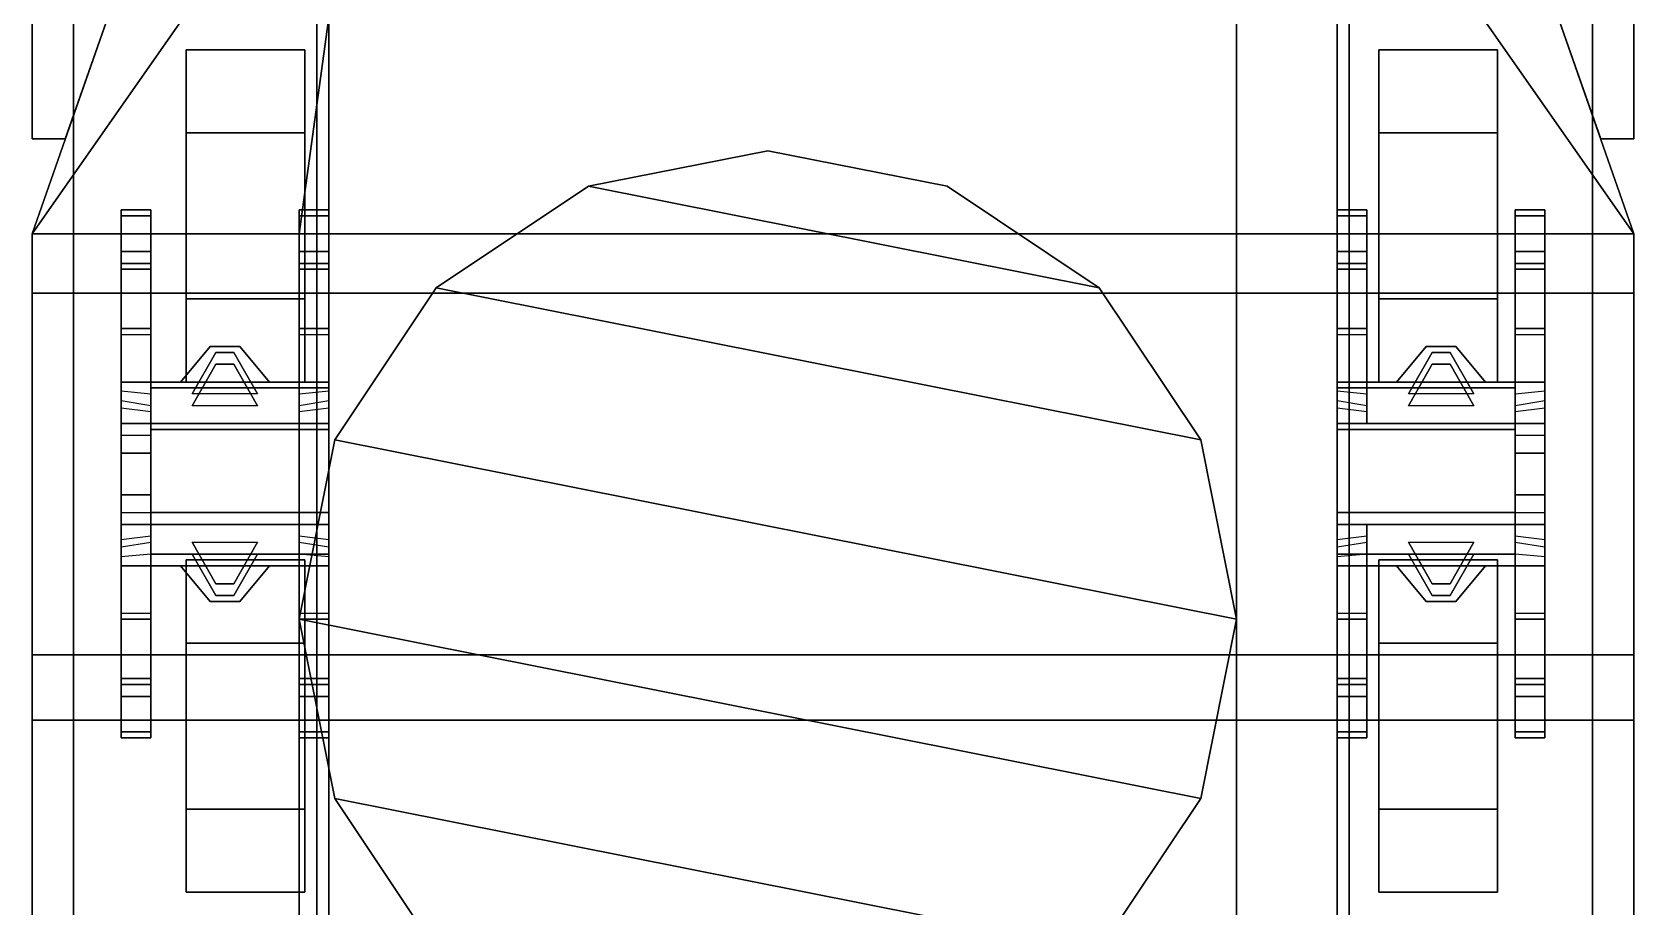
# Model space of a CAD drawing. Header units: millimetres. Extents: x -1.35 to 5, y -3.04 to 2.79.
# Drawn here: x -1.35 to 1.35, y -0.735 to 0.74 of the extents above; entities that cross this region are included whole.
import ezdxf

# ---------------------------------------------------------------- set-up
doc = ezdxf.new("R2010")
doc.units = ezdxf.units.MM
for name, color, linetype in [('mudguards', 6, 'Continuous'), ('suspension', 5, 'Continuous'), ('tracks', 3, 'Continuous'), ('wheels', 2, 'Continuous')]:
    doc.layers.add(name, color=color, linetype=linetype)

msp = doc.modelspace()

# ---------------------------------------------------------------- linework, layer by layer
for points in [[(-0.85, 2.06, 0.48), (-0.85, -2.3, 0.48), (-0.85, -2.75, 0.59), (-0.85, 2.38, 0.59)], [(-0.85, 2.38, 0.59), (-0.85, -2.75, 0.59), (-0.85, -2.75, 1.04), (-0.85, 2.38, 1.04)], [(-0.85, 2.38, 1.04), (-0.85, -2.75, 1.04), (-0.85, -2.75, 1.18), (-0.85, 2.17, 1.18)], [(0.85, -2.75, 0.59), (0.85, -2.3, 0.48), (0.85, 2.06, 0.48), (0.85, 2.38, 0.59)], [(0.85, -2.75, 1.04), (0.85, -2.75, 0.59), (0.85, 2.38, 0.59), (0.85, 2.38, 1.04)], [(0.85, -2.75, 1.18), (0.85, -2.75, 1.04), (0.85, 2.38, 1.04), (0.85, 2.17, 1.18)], [(0.85, 2.06, 0.48), (0.85, -2.3, 0.48), (-0.85, -2.3, 0.48), (-0.85, 2.06, 0.48)], [(-1.07, 1.2, 1.18), (-1.35, 0.4, 1.18), (-1.35, 0.4, 1.74), (-0.79, 1.2, 1.74)], [(1.07, 1.2, 1.18), (1.35, 0.4, 1.18), (-1.35, 0.4, 1.18), (-1.07, 1.2, 1.18)], [(-0.79, 1.2, 1.74), (-1.35, 0.4, 1.74), (-0.9, 0.4, 1.84), (-0.79, 1.2, 1.84)], [(-0.79, 1.2, 1.84), (-0.9, 0.4, 1.84), (0.68, 0.4, 1.84), (0.68, 1.2, 1.84)], [(0.68, 0.4, 1.84), (1.35, 0.4, 1.74), (0.79, 1.2, 1.74), (0.68, 1.2, 1.84)], [(1.35, 0.4, 1.74), (1.35, 0.4, 1.18), (1.07, 1.2, 1.18), (0.79, 1.2, 1.74)], [(-0.11, 0.54, 1.84), (-0.4123, 0.4799, 1.84), (-0.4123, 0.4799, 1.87), (-0.11, 0.54, 1.87)], [(-0.4123, 0.4799, 1.87), (0.4486, 0.3086, 1.87), (0.1923, 0.4799, 1.87), (-0.11, 0.54, 1.87)], [(0.1923, 0.4799, 1.84), (-0.11, 0.54, 1.84), (-0.11, 0.54, 1.87), (0.1923, 0.4799, 1.87)], [(-0.4123, 0.4799, 1.84), (-0.6686, 0.3086, 1.84), (-0.6686, 0.3086, 1.87), (-0.4123, 0.4799, 1.87)], [(-0.6686, 0.3086, 1.87), (0.6199, 0.0523, 1.87), (0.4486, 0.3086, 1.87), (-0.4123, 0.4799, 1.87)], [(0.4486, 0.3086, 1.84), (0.1923, 0.4799, 1.84), (0.1923, 0.4799, 1.87), (0.4486, 0.3086, 1.87)], [(-1.35, 0.4, 1.18), (-1.35, -1.17, 1.18), (-1.35, -1.17, 1.74), (-1.35, 0.4, 1.74)], [(1.35, 0.4, 1.18), (1.35, 0.3, 1.1), (-1.35, 0.3, 1.1), (-1.35, 0.4, 1.18)], [(-1.35, 0.3, 1.1), (-1.35, -0.31, 1.1), (-1.35, -0.42, 1.18), (-1.35, 0.4, 1.18)], [(-1.35, 0.4, 1.18), (-1.35, -0.42, 1.18), (1.35, -0.42, 1.18), (1.35, 0.4, 1.18)], [(-1.35, 0.4, 1.74), (-1.35, -1.17, 1.74), (-0.9, -1.17, 1.84), (-0.9, 0.4, 1.84)], [(-0.9, 0.4, 1.84), (-0.9, -1.17, 1.84), (0.68, -1.17, 1.84), (0.68, 0.4, 1.84)], [(0.68, -1.17, 1.84), (1.35, -1.17, 1.74), (1.35, 0.4, 1.74), (0.68, 0.4, 1.84)], [(1.35, -1.17, 1.74), (1.35, -1.17, 1.18), (1.35, 0.4, 1.18), (1.35, 0.4, 1.74)], [(1.35, -0.42, 1.18), (1.35, -0.31, 1.1), (1.35, 0.3, 1.1), (1.35, 0.4, 1.18)], [(1.35, 0.3, 1.1), (1.35, -0.31, 1.1), (-1.35, -0.31, 1.1), (-1.35, 0.3, 1.1)], [(-0.6686, 0.3086, 1.84), (-0.8399, 0.0523, 1.84), (-0.8399, 0.0523, 1.87), (-0.6686, 0.3086, 1.87)], [(-0.8399, 0.0523, 1.87), (0.68, -0.25, 1.87), (0.6199, 0.0523, 1.87), (-0.6686, 0.3086, 1.87)], [(0.6199, 0.0523, 1.84), (0.4486, 0.3086, 1.84), (0.4486, 0.3086, 1.87), (0.6199, 0.0523, 1.87)], [(-0.8399, 0.0523, 1.84), (-0.9, -0.25, 1.84), (-0.9, -0.25, 1.87), (-0.8399, 0.0523, 1.87)], [(-0.9, -0.25, 1.87), (0.6199, -0.5523, 1.87), (0.68, -0.25, 1.87), (-0.8399, 0.0523, 1.87)], [(0.68, -0.25, 1.84), (0.6199, 0.0523, 1.84), (0.6199, 0.0523, 1.87), (0.68, -0.25, 1.87)], [(-0.9, -0.25, 1.84), (-0.8399, -0.5523, 1.84), (-0.8399, -0.5523, 1.87), (-0.9, -0.25, 1.87)], [(-0.8399, -0.5523, 1.87), (0.4486, -0.8086, 1.87), (0.6199, -0.5523, 1.87), (-0.9, -0.25, 1.87)], [(0.6199, -0.5523, 1.84), (0.68, -0.25, 1.84), (0.68, -0.25, 1.87), (0.6199, -0.5523, 1.87)], [(-1.35, -0.42, 1.18), (-1.35, -0.31, 1.1), (1.35, -0.31, 1.1), (1.35, -0.42, 1.18)], [(-0.8399, -0.5523, 1.84), (-0.6686, -0.8086, 1.84), (-0.6686, -0.8086, 1.87), (-0.8399, -0.5523, 1.87)], [(-0.6686, -0.8086, 1.87), (0.1923, -0.9799, 1.87), (0.4486, -0.8086, 1.87), (-0.8399, -0.5523, 1.87)], [(0.4486, -0.8086, 1.84), (0.6199, -0.5523, 1.84), (0.6199, -0.5523, 1.87), (0.4486, -0.8086, 1.87)]]:
    msp.add_3dface(points)
at = {"layer": 'mudguards'}
for points in [[(-1.294, 0.56, 1.18), (-1.2065, 0.81, 1.18), (-1.35, 0.81, 1.18), (-1.35, 0.56, 1.18)], [(-1.2065, 0.81, 1.18), (-1.294, 0.56, 1.18), (-1.35, 0.56, 1.18), (-1.35, 0.81, 1.18)], [(1.294, 0.56, 1.18), (1.2065, 0.81, 1.18), (1.35, 0.81, 1.18), (1.35, 0.56, 1.18)], [(1.2065, 0.81, 1.18), (1.294, 0.56, 1.18), (1.35, 0.56, 1.18), (1.35, 0.81, 1.18)]]:
    msp.add_3dface(points, dxfattribs=at)
at = {"layer": 'suspension'}
for points in [[(-1.15, 0.44, 0.39), (-1.15, 0.43, 0.28), (-1.2, 0.43, 0.28), (-1.2, 0.44, 0.39)], [(-1.2, 0.43, 0.28), (-1.2, 0.08, 0.37), (-1.2, 0.1062, 0.4784), (-1.2, 0.44, 0.39)], [(-1.2, 0.44, 0.39), (-1.2, 0.1062, 0.4784), (-1.15, 0.1, 0.48), (-1.15, 0.44, 0.39)], [(-1.15, 0.1, 0.48), (-1.15, 0.08, 0.37), (-1.15, 0.43, 0.28), (-1.15, 0.44, 0.39)], [(-0.9, 0.43, 0.28), (-0.9, 0.08, 0.37), (-0.9, 0.1, 0.48), (-0.9, 0.44, 0.39)], [(-0.85, 0.44, 0.39), (-0.85, 0.43, 0.28), (-0.9, 0.43, 0.28), (-0.9, 0.44, 0.39)], [(-0.9, 0.44, 0.39), (-0.9, 0.1, 0.48), (-0.85, 0.1062, 0.4784), (-0.85, 0.44, 0.39)], [(-0.85, 0.1062, 0.4784), (-0.85, 0.08, 0.37), (-0.85, 0.43, 0.28), (-0.85, 0.44, 0.39)], [(0.85, 0.43, 0.28), (0.85, 0.08, 0.37), (0.85, 0.1062, 0.4784), (0.85, 0.44, 0.39)], [(0.9, 0.44, 0.39), (0.9, 0.43, 0.28), (0.85, 0.43, 0.28), (0.85, 0.44, 0.39)], [(0.85, 0.44, 0.39), (0.85, 0.1062, 0.4784), (0.9, 0.1, 0.48), (0.9, 0.44, 0.39)], [(0.9, 0.1, 0.48), (0.9, 0.08, 0.37), (0.9, 0.43, 0.28), (0.9, 0.44, 0.39)], [(1.2, 0.44, 0.39), (1.2, 0.43, 0.28), (1.15, 0.43, 0.28), (1.15, 0.44, 0.39)], [(1.15, 0.43, 0.28), (1.15, 0.08, 0.37), (1.15, 0.1, 0.48), (1.15, 0.44, 0.39)], [(1.15, 0.44, 0.39), (1.15, 0.1, 0.48), (1.2, 0.1062, 0.4784), (1.2, 0.44, 0.39)], [(1.2, 0.1062, 0.4784), (1.2, 0.08, 0.37), (1.2, 0.43, 0.28), (1.2, 0.44, 0.39)], [(-1.15, 0.43, 0.28), (-1.15, 0.08, 0.37), (-1.2, 0.08, 0.37), (-1.2, 0.43, 0.28)], [(-0.85, 0.43, 0.28), (-0.85, 0.08, 0.37), (-0.9, 0.08, 0.37), (-0.9, 0.43, 0.28)], [(0.9, 0.43, 0.28), (0.9, 0.08, 0.37), (0.85, 0.08, 0.37), (0.85, 0.43, 0.28)], [(1.2, 0.43, 0.28), (1.2, 0.08, 0.37), (1.15, 0.08, 0.37), (1.15, 0.43, 0.28)], [(-1.2, 0.37, 0.46), (-1.2, 0.24, 0.5), (-1.15, 0.24, 0.5), (-1.15, 0.37, 0.46)], [(-1.2, 0.37, 0.4), (-1.2, 0.23, 0.44), (-1.2, 0.24, 0.5), (-1.2, 0.37, 0.46)], [(-1.15, 0.37, 0.46), (-1.15, 0.37, 0.4), (-1.2, 0.37, 0.4), (-1.2, 0.37, 0.46)], [(-1.15, 0.24, 0.5), (-1.15, 0.23, 0.44), (-1.15, 0.37, 0.4), (-1.15, 0.37, 0.46)], [(-0.85, 0.37, 0.46), (-0.85, 0.37, 0.4), (-0.9, 0.37, 0.4), (-0.9, 0.37, 0.46)], [(-0.9, 0.37, 0.4), (-0.9, 0.23, 0.44), (-0.9, 0.24, 0.5), (-0.9, 0.37, 0.46)], [(-0.9, 0.37, 0.46), (-0.9, 0.24, 0.5), (-0.85, 0.24, 0.5), (-0.85, 0.37, 0.46)], [(-0.85, 0.24, 0.5), (-0.85, 0.23, 0.44), (-0.85, 0.37, 0.4), (-0.85, 0.37, 0.46)], [(0.9, 0.37, 0.46), (0.9, 0.37, 0.4), (0.85, 0.37, 0.4), (0.85, 0.37, 0.46)], [(0.85, 0.37, 0.4), (0.85, 0.23, 0.44), (0.85, 0.24, 0.5), (0.85, 0.37, 0.46)], [(0.85, 0.37, 0.46), (0.85, 0.24, 0.5), (0.9, 0.24, 0.5), (0.9, 0.37, 0.46)], [(0.9, 0.24, 0.5), (0.9, 0.23, 0.44), (0.9, 0.37, 0.4), (0.9, 0.37, 0.46)], [(1.15, 0.37, 0.46), (1.15, 0.24, 0.5), (1.2, 0.24, 0.5), (1.2, 0.37, 0.46)], [(1.15, 0.37, 0.4), (1.15, 0.23, 0.44), (1.15, 0.24, 0.5), (1.15, 0.37, 0.46)], [(1.2, 0.37, 0.46), (1.2, 0.37, 0.4), (1.15, 0.37, 0.4), (1.15, 0.37, 0.46)], [(1.2, 0.24, 0.5), (1.2, 0.23, 0.44), (1.2, 0.37, 0.4), (1.2, 0.37, 0.46)], [(-1.15, 0.34, 0.5), (-1.15, 0.35, 0.46), (-1.2, 0.35, 0.46), (-1.2, 0.34, 0.5)], [(-1.15, 0.35, 0.46), (-1.15, 0.11, 0.53), (-1.2, 0.1181, 0.5277), (-1.2, 0.35, 0.46)], [(-1.2, 0.35, 0.46), (-1.2, 0.1181, 0.5277), (-1.2, 0.1349, 0.5976), (-1.2, 0.34, 0.5)], [(-1.2, 0.34, 0.5), (-1.2, 0.1349, 0.5976), (-1.15, 0.13, 0.6), (-1.15, 0.34, 0.5)], [(-1.15, 0.13, 0.6), (-1.15, 0.11, 0.53), (-1.15, 0.35, 0.46), (-1.15, 0.34, 0.5)], [(-0.9, 0.35, 0.46), (-0.9, 0.11, 0.53), (-0.9, 0.13, 0.6), (-0.9, 0.34, 0.5)], [(-0.85, 0.34, 0.5), (-0.85, 0.35, 0.46), (-0.9, 0.35, 0.46), (-0.9, 0.34, 0.5)], [(-0.85, 0.35, 0.46), (-0.85, 0.1181, 0.5277), (-0.9, 0.11, 0.53), (-0.9, 0.35, 0.46)], [(-0.9, 0.34, 0.5), (-0.9, 0.13, 0.6), (-0.85, 0.1349, 0.5976), (-0.85, 0.34, 0.5)], [(-0.85, 0.1349, 0.5976), (-0.85, 0.1181, 0.5277), (-0.85, 0.35, 0.46), (-0.85, 0.34, 0.5)], [(0.85, 0.35, 0.46), (0.85, 0.1181, 0.5277), (0.85, 0.1349, 0.5976), (0.85, 0.34, 0.5)], [(0.9, 0.35, 0.46), (0.9, 0.11, 0.53), (0.85, 0.1181, 0.5277), (0.85, 0.35, 0.46)], [(0.9, 0.34, 0.5), (0.9, 0.35, 0.46), (0.85, 0.35, 0.46), (0.85, 0.34, 0.5)], [(0.85, 0.34, 0.5), (0.85, 0.1349, 0.5976), (0.9, 0.13, 0.6), (0.9, 0.34, 0.5)], [(0.9, 0.13, 0.6), (0.9, 0.11, 0.53), (0.9, 0.35, 0.46), (0.9, 0.34, 0.5)], [(1.2, 0.35, 0.46), (1.2, 0.1181, 0.5277), (1.15, 0.11, 0.53), (1.15, 0.35, 0.46)], [(1.2, 0.34, 0.5), (1.2, 0.35, 0.46), (1.15, 0.35, 0.46), (1.15, 0.34, 0.5)], [(1.15, 0.35, 0.46), (1.15, 0.11, 0.53), (1.15, 0.13, 0.6), (1.15, 0.34, 0.5)], [(1.15, 0.34, 0.5), (1.15, 0.13, 0.6), (1.2, 0.1349, 0.5976), (1.2, 0.34, 0.5)], [(1.2, 0.1349, 0.5976), (1.2, 0.1181, 0.5277), (1.2, 0.35, 0.46), (1.2, 0.34, 0.5)], [(-1.2, 0.24, 0.5), (-1.2, 0.23, 0.44), (-1.15, 0.23, 0.44), (-1.15, 0.24, 0.5)], [(-0.9, 0.24, 0.5), (-0.9, 0.23, 0.44), (-0.85, 0.23, 0.44), (-0.85, 0.24, 0.5)], [(0.85, 0.24, 0.5), (0.85, 0.23, 0.44), (0.9, 0.23, 0.44), (0.9, 0.24, 0.5)], [(1.15, 0.24, 0.5), (1.15, 0.23, 0.44), (1.2, 0.23, 0.44), (1.2, 0.24, 0.5)], [(-1.05, 0.21, 0.67), (-1.1, 0.15, 0.67), (-1.1, 0.15, 0.76), (-1.05, 0.21, 0.76)], [(-1, 0.21, 0.67), (-0.95, 0.15, 0.67), (-1.1, 0.15, 0.67), (-1.05, 0.21, 0.67)], [(-1.05, 0.21, 0.76), (-1.1, 0.15, 0.76), (-0.95, 0.15, 0.76), (-1, 0.21, 0.76)], [(-1.04, 0.2, 0.61), (-1.08, 0.13, 0.61), (-1.08, 0.13, 0.67), (-1.04, 0.2, 0.67)], [(-1.01, 0.2, 0.61), (-0.97, 0.13, 0.61), (-1.08, 0.13, 0.61), (-1.04, 0.2, 0.61)], [(-1, 0.21, 0.76), (-1, 0.21, 0.67), (-1.05, 0.21, 0.67), (-1.05, 0.21, 0.76)], [(-1.01, 0.2, 0.67), (-1.01, 0.2, 0.61), (-1.04, 0.2, 0.61), (-1.04, 0.2, 0.67)], [(-0.97, 0.13, 0.67), (-0.97, 0.13, 0.61), (-1.01, 0.2, 0.61), (-1.01, 0.2, 0.67)], [(-0.95, 0.15, 0.76), (-0.95, 0.15, 0.67), (-1, 0.21, 0.67), (-1, 0.21, 0.76)], [(1, 0.21, 0.67), (0.95, 0.15, 0.67), (0.95, 0.15, 0.76), (1, 0.21, 0.76)], [(1.05, 0.21, 0.67), (1.1, 0.15, 0.67), (0.95, 0.15, 0.67), (1, 0.21, 0.67)], [(1, 0.21, 0.76), (0.95, 0.15, 0.76), (1.1, 0.15, 0.76), (1.05, 0.21, 0.76)], [(1.04, 0.2, 0.61), (1.08, 0.13, 0.61), (0.97, 0.13, 0.61), (1.01, 0.2, 0.61)], [(1.01, 0.2, 0.61), (0.97, 0.13, 0.61), (0.97, 0.13, 0.67), (1.01, 0.2, 0.67)], [(1.05, 0.21, 0.76), (1.05, 0.21, 0.67), (1, 0.21, 0.67), (1, 0.21, 0.76)], [(1.04, 0.2, 0.67), (1.04, 0.2, 0.61), (1.01, 0.2, 0.61), (1.01, 0.2, 0.67)], [(1.08, 0.13, 0.67), (1.08, 0.13, 0.61), (1.04, 0.2, 0.61), (1.04, 0.2, 0.67)], [(1.1, 0.15, 0.76), (1.1, 0.15, 0.67), (1.05, 0.21, 0.67), (1.05, 0.21, 0.76)], [(-1.04, 0.18, 0.54), (-1.08, 0.11, 0.54), (-1.08, 0.11, 0.61), (-1.04, 0.18, 0.61)], [(-1.01, 0.18, 0.54), (-0.97, 0.11, 0.54), (-1.08, 0.11, 0.54), (-1.04, 0.18, 0.54)], [(-1.01, 0.18, 0.61), (-1.01, 0.18, 0.54), (-1.04, 0.18, 0.54), (-1.04, 0.18, 0.61)], [(-0.97, 0.11, 0.61), (-0.97, 0.11, 0.54), (-1.01, 0.18, 0.54), (-1.01, 0.18, 0.61)], [(1.04, 0.18, 0.54), (1.08, 0.11, 0.54), (0.97, 0.11, 0.54), (1.01, 0.18, 0.54)], [(1.01, 0.18, 0.54), (0.97, 0.11, 0.54), (0.97, 0.11, 0.61), (1.01, 0.18, 0.61)], [(1.04, 0.18, 0.61), (1.04, 0.18, 0.54), (1.01, 0.18, 0.54), (1.01, 0.18, 0.61)], [(1.08, 0.11, 0.61), (1.08, 0.11, 0.54), (1.04, 0.18, 0.54), (1.04, 0.18, 0.61)], [(-0.85, 0.15, 0.77), (-0.85, 0.15, 0.66), (-1.2, 0.15, 0.66), (-1.2, 0.15, 0.77)], [(-1.2, 0.15, 0.66), (-1.2, -0.16, 0.66), (-1.2, -0.16, 0.77), (-1.2, 0.15, 0.77)], [(-0.85, 0.15, 0.66), (-0.85, 0.08, 0.37), (-1.2, 0.08, 0.37), (-1.2, 0.15, 0.66)], [(-1.2, 0.08, 0.37), (-1.2, -0.09, 0.37), (-1.2, -0.16, 0.66), (-1.2, 0.15, 0.66)], [(-1.2, 0.15, 0.77), (-1.2, -0.16, 0.77), (-0.85, -0.16, 0.77), (-0.85, 0.15, 0.77)], [(-0.85, -0.16, 0.77), (-0.85, -0.16, 0.66), (-0.85, 0.15, 0.66), (-0.85, 0.15, 0.77)], [(-0.85, -0.16, 0.66), (-0.85, -0.09, 0.37), (-0.85, 0.08, 0.37), (-0.85, 0.15, 0.66)], [(0.85, 0.15, 0.66), (0.85, -0.16, 0.66), (0.85, -0.16, 0.77), (0.85, 0.15, 0.77)], [(1.2, 0.15, 0.77), (1.2, 0.15, 0.66), (0.85, 0.15, 0.66), (0.85, 0.15, 0.77)], [(0.85, 0.08, 0.37), (0.85, -0.09, 0.37), (0.85, -0.16, 0.66), (0.85, 0.15, 0.66)], [(1.2, 0.15, 0.66), (1.2, 0.08, 0.37), (0.85, 0.08, 0.37), (0.85, 0.15, 0.66)], [(0.85, 0.15, 0.77), (0.85, -0.16, 0.77), (1.2, -0.16, 0.77), (1.2, 0.15, 0.77)], [(1.2, -0.16, 0.77), (1.2, -0.16, 0.66), (1.2, 0.15, 0.66), (1.2, 0.15, 0.77)], [(1.2, -0.16, 0.66), (1.2, -0.09, 0.37), (1.2, 0.08, 0.37), (1.2, 0.15, 0.66)], [(-0.85, 0.08, 0.37), (-0.85, -0.09, 0.37), (-1.2, -0.09, 0.37), (-1.2, 0.08, 0.37)], [(-1.15, 0.03, 0.93), (-1.15, 0.06, 0.77), (-1.2, 0.06, 0.77), (-1.2, 0.03, 0.93)], [(-1.2, 0.06, 0.77), (-1.2, -0.07, 0.77), (-1.2, -0.04, 0.93), (-1.2, 0.03, 0.93)], [(-1.15, -0.04, 0.93), (-1.15, -0.07, 0.77), (-1.15, 0.06, 0.77), (-1.15, 0.03, 0.93)], [(1.2, 0.08, 0.37), (1.2, -0.09, 0.37), (0.85, -0.09, 0.37), (0.85, 0.08, 0.37)], [(1.2, 0.03, 0.93), (1.2, 0.06, 0.77), (1.15, 0.06, 0.77), (1.15, 0.03, 0.93)], [(1.15, 0.06, 0.77), (1.15, -0.07, 0.77), (1.15, -0.04, 0.93), (1.15, 0.03, 0.93)], [(1.2, -0.04, 0.93), (1.2, -0.07, 0.77), (1.2, 0.06, 0.77), (1.2, 0.03, 0.93)], [(-1.2, 0.03, 0.93), (-1.2, -0.04, 0.93), (-1.15, -0.04, 0.93), (-1.15, 0.03, 0.93)], [(1.15, 0.03, 0.93), (1.15, -0.04, 0.93), (1.2, -0.04, 0.93), (1.2, 0.03, 0.93)], [(-1.2, -0.04, 0.93), (-1.2, -0.07, 0.77), (-1.15, -0.07, 0.77), (-1.15, -0.04, 0.93)], [(1.15, -0.04, 0.93), (1.15, -0.07, 0.77), (1.2, -0.07, 0.77), (1.2, -0.04, 0.93)], [(-1.2, -0.44, 0.28), (-1.2, -0.09, 0.37), (-1.15, -0.09, 0.37), (-1.15, -0.44, 0.28)], [(-1.2, -0.1162, 0.4784), (-1.2, -0.09, 0.37), (-1.2, -0.44, 0.28), (-1.2, -0.45, 0.39)], [(-1.2, -0.16, 0.66), (-1.2, -0.09, 0.37), (-0.85, -0.09, 0.37), (-0.85, -0.16, 0.66)], [(-1.15, -0.44, 0.28), (-1.15, -0.09, 0.37), (-1.15, -0.11, 0.48), (-1.15, -0.45, 0.39)], [(-0.9, -0.11, 0.48), (-0.9, -0.09, 0.37), (-0.9, -0.44, 0.28), (-0.9, -0.45, 0.39)], [(-0.9, -0.44, 0.28), (-0.9, -0.09, 0.37), (-0.85, -0.09, 0.37), (-0.85, -0.44, 0.28)], [(-0.85, -0.44, 0.28), (-0.85, -0.09, 0.37), (-0.85, -0.1162, 0.4784), (-0.85, -0.45, 0.39)], [(0.85, -0.1162, 0.4784), (0.85, -0.09, 0.37), (0.85, -0.44, 0.28), (0.85, -0.45, 0.39)], [(0.85, -0.44, 0.28), (0.85, -0.09, 0.37), (0.9, -0.09, 0.37), (0.9, -0.44, 0.28)], [(0.85, -0.16, 0.66), (0.85, -0.09, 0.37), (1.2, -0.09, 0.37), (1.2, -0.16, 0.66)], [(0.9, -0.44, 0.28), (0.9, -0.09, 0.37), (0.9, -0.11, 0.48), (0.9, -0.45, 0.39)], [(1.15, -0.44, 0.28), (1.15, -0.09, 0.37), (1.2, -0.09, 0.37), (1.2, -0.44, 0.28)], [(1.15, -0.11, 0.48), (1.15, -0.09, 0.37), (1.15, -0.44, 0.28), (1.15, -0.45, 0.39)], [(1.2, -0.44, 0.28), (1.2, -0.09, 0.37), (1.2, -0.1162, 0.4784), (1.2, -0.45, 0.39)], [(-1.15, -0.45, 0.39), (-1.15, -0.11, 0.48), (-1.2, -0.1162, 0.4784), (-1.2, -0.45, 0.39)], [(-1.2, -0.36, 0.46), (-1.2, -0.1281, 0.5277), (-1.15, -0.12, 0.53), (-1.15, -0.36, 0.46)], [(-1.2, -0.1449, 0.5976), (-1.2, -0.1281, 0.5277), (-1.2, -0.36, 0.46), (-1.2, -0.35, 0.5)], [(-1.15, -0.36, 0.46), (-1.15, -0.12, 0.53), (-1.15, -0.14, 0.6), (-1.15, -0.35, 0.5)], [(-1.08, -0.12, 0.61), (-1.08, -0.12, 0.54), (-1.04, -0.19, 0.54), (-1.04, -0.19, 0.61)], [(-1.04, -0.19, 0.54), (-1.08, -0.12, 0.54), (-0.97, -0.12, 0.54), (-1.01, -0.19, 0.54)], [(-1.01, -0.19, 0.54), (-0.97, -0.12, 0.54), (-0.97, -0.12, 0.61), (-1.01, -0.19, 0.61)], [(-0.85, -0.45, 0.39), (-0.85, -0.1162, 0.4784), (-0.9, -0.11, 0.48), (-0.9, -0.45, 0.39)], [(-0.9, -0.14, 0.6), (-0.9, -0.12, 0.53), (-0.9, -0.36, 0.46), (-0.9, -0.35, 0.5)], [(-0.9, -0.36, 0.46), (-0.9, -0.12, 0.53), (-0.85, -0.1281, 0.5277), (-0.85, -0.36, 0.46)], [(-0.85, -0.36, 0.46), (-0.85, -0.1281, 0.5277), (-0.85, -0.1449, 0.5976), (-0.85, -0.35, 0.5)], [(0.9, -0.45, 0.39), (0.9, -0.11, 0.48), (0.85, -0.1162, 0.4784), (0.85, -0.45, 0.39)], [(0.85, -0.36, 0.46), (0.85, -0.1281, 0.5277), (0.9, -0.12, 0.53), (0.9, -0.36, 0.46)], [(0.85, -0.1449, 0.5976), (0.85, -0.1281, 0.5277), (0.85, -0.36, 0.46), (0.85, -0.35, 0.5)], [(0.9, -0.36, 0.46), (0.9, -0.12, 0.53), (0.9, -0.14, 0.6), (0.9, -0.35, 0.5)], [(1.01, -0.19, 0.54), (0.97, -0.12, 0.54), (1.08, -0.12, 0.54), (1.04, -0.19, 0.54)], [(0.97, -0.12, 0.61), (0.97, -0.12, 0.54), (1.01, -0.19, 0.54), (1.01, -0.19, 0.61)], [(1.04, -0.19, 0.54), (1.08, -0.12, 0.54), (1.08, -0.12, 0.61), (1.04, -0.19, 0.61)], [(1.2, -0.45, 0.39), (1.2, -0.1162, 0.4784), (1.15, -0.11, 0.48), (1.15, -0.45, 0.39)], [(1.15, -0.36, 0.46), (1.15, -0.12, 0.53), (1.2, -0.1281, 0.5277), (1.2, -0.36, 0.46)], [(1.15, -0.14, 0.6), (1.15, -0.12, 0.53), (1.15, -0.36, 0.46), (1.15, -0.35, 0.5)], [(1.2, -0.36, 0.46), (1.2, -0.1281, 0.5277), (1.2, -0.1449, 0.5976), (1.2, -0.35, 0.5)], [(-1.15, -0.35, 0.5), (-1.15, -0.14, 0.6), (-1.2, -0.1449, 0.5976), (-1.2, -0.35, 0.5)], [(-1.2, -0.16, 0.77), (-1.2, -0.16, 0.66), (-0.85, -0.16, 0.66), (-0.85, -0.16, 0.77)], [(-1.1, -0.16, 0.76), (-1.1, -0.16, 0.67), (-1.05, -0.22, 0.67), (-1.05, -0.22, 0.76)], [(-1.05, -0.22, 0.67), (-1.1, -0.16, 0.67), (-0.95, -0.16, 0.67), (-1, -0.22, 0.67)], [(-1, -0.22, 0.76), (-0.95, -0.16, 0.76), (-1.1, -0.16, 0.76), (-1.05, -0.22, 0.76)], [(-1.08, -0.14, 0.67), (-1.08, -0.14, 0.61), (-1.04, -0.21, 0.61), (-1.04, -0.21, 0.67)], [(-1.04, -0.21, 0.61), (-1.08, -0.14, 0.61), (-0.97, -0.14, 0.61), (-1.01, -0.21, 0.61)], [(-1.01, -0.21, 0.61), (-0.97, -0.14, 0.61), (-0.97, -0.14, 0.67), (-1.01, -0.21, 0.67)], [(-1, -0.22, 0.67), (-0.95, -0.16, 0.67), (-0.95, -0.16, 0.76), (-1, -0.22, 0.76)], [(-0.85, -0.35, 0.5), (-0.85, -0.1449, 0.5976), (-0.9, -0.14, 0.6), (-0.9, -0.35, 0.5)], [(0.9, -0.35, 0.5), (0.9, -0.14, 0.6), (0.85, -0.1449, 0.5976), (0.85, -0.35, 0.5)], [(0.85, -0.16, 0.77), (0.85, -0.16, 0.66), (1.2, -0.16, 0.66), (1.2, -0.16, 0.77)], [(0.95, -0.16, 0.76), (0.95, -0.16, 0.67), (1, -0.22, 0.67), (1, -0.22, 0.76)], [(1, -0.22, 0.67), (0.95, -0.16, 0.67), (1.1, -0.16, 0.67), (1.05, -0.22, 0.67)], [(1.05, -0.22, 0.76), (1.1, -0.16, 0.76), (0.95, -0.16, 0.76), (1, -0.22, 0.76)], [(1.01, -0.21, 0.61), (0.97, -0.14, 0.61), (1.08, -0.14, 0.61), (1.04, -0.21, 0.61)], [(0.97, -0.14, 0.67), (0.97, -0.14, 0.61), (1.01, -0.21, 0.61), (1.01, -0.21, 0.67)], [(1.04, -0.21, 0.61), (1.08, -0.14, 0.61), (1.08, -0.14, 0.67), (1.04, -0.21, 0.67)], [(1.05, -0.22, 0.67), (1.1, -0.16, 0.67), (1.1, -0.16, 0.76), (1.05, -0.22, 0.76)], [(1.2, -0.35, 0.5), (1.2, -0.1449, 0.5976), (1.15, -0.14, 0.6), (1.15, -0.35, 0.5)], [(-1.04, -0.19, 0.61), (-1.04, -0.19, 0.54), (-1.01, -0.19, 0.54), (-1.01, -0.19, 0.61)], [(-1.04, -0.21, 0.67), (-1.04, -0.21, 0.61), (-1.01, -0.21, 0.61), (-1.01, -0.21, 0.67)], [(1.01, -0.19, 0.61), (1.01, -0.19, 0.54), (1.04, -0.19, 0.54), (1.04, -0.19, 0.61)], [(1.01, -0.21, 0.67), (1.01, -0.21, 0.61), (1.04, -0.21, 0.61), (1.04, -0.21, 0.67)], [(-1.2, -0.25, 0.5), (-1.2, -0.24, 0.44), (-1.2, -0.38, 0.4), (-1.2, -0.38, 0.46)], [(-1.15, -0.25, 0.5), (-1.15, -0.24, 0.44), (-1.2, -0.24, 0.44), (-1.2, -0.25, 0.5)], [(-1.15, -0.38, 0.4), (-1.15, -0.24, 0.44), (-1.15, -0.25, 0.5), (-1.15, -0.38, 0.46)], [(-1.05, -0.22, 0.76), (-1.05, -0.22, 0.67), (-1, -0.22, 0.67), (-1, -0.22, 0.76)], [(-0.9, -0.25, 0.5), (-0.9, -0.24, 0.44), (-0.9, -0.38, 0.4), (-0.9, -0.38, 0.46)], [(-0.85, -0.25, 0.5), (-0.85, -0.24, 0.44), (-0.9, -0.24, 0.44), (-0.9, -0.25, 0.5)], [(-0.85, -0.38, 0.4), (-0.85, -0.24, 0.44), (-0.85, -0.25, 0.5), (-0.85, -0.38, 0.46)], [(0.9, -0.25, 0.5), (0.9, -0.24, 0.44), (0.85, -0.24, 0.44), (0.85, -0.25, 0.5)], [(0.85, -0.25, 0.5), (0.85, -0.24, 0.44), (0.85, -0.38, 0.4), (0.85, -0.38, 0.46)], [(0.9, -0.38, 0.4), (0.9, -0.24, 0.44), (0.9, -0.25, 0.5), (0.9, -0.38, 0.46)], [(1, -0.22, 0.76), (1, -0.22, 0.67), (1.05, -0.22, 0.67), (1.05, -0.22, 0.76)], [(1.2, -0.25, 0.5), (1.2, -0.24, 0.44), (1.15, -0.24, 0.44), (1.15, -0.25, 0.5)], [(1.15, -0.25, 0.5), (1.15, -0.24, 0.44), (1.15, -0.38, 0.4), (1.15, -0.38, 0.46)], [(1.2, -0.38, 0.4), (1.2, -0.24, 0.44), (1.2, -0.25, 0.5), (1.2, -0.38, 0.46)], [(-1.15, -0.38, 0.46), (-1.15, -0.25, 0.5), (-1.2, -0.25, 0.5), (-1.2, -0.38, 0.46)], [(-0.85, -0.38, 0.46), (-0.85, -0.25, 0.5), (-0.9, -0.25, 0.5), (-0.9, -0.38, 0.46)], [(0.9, -0.38, 0.46), (0.9, -0.25, 0.5), (0.85, -0.25, 0.5), (0.85, -0.38, 0.46)], [(1.2, -0.38, 0.46), (1.2, -0.25, 0.5), (1.15, -0.25, 0.5), (1.15, -0.38, 0.46)], [(-1.2, -0.35, 0.5), (-1.2, -0.36, 0.46), (-1.15, -0.36, 0.46), (-1.15, -0.35, 0.5)], [(-0.9, -0.35, 0.5), (-0.9, -0.36, 0.46), (-0.85, -0.36, 0.46), (-0.85, -0.35, 0.5)], [(0.85, -0.35, 0.5), (0.85, -0.36, 0.46), (0.9, -0.36, 0.46), (0.9, -0.35, 0.5)], [(1.15, -0.35, 0.5), (1.15, -0.36, 0.46), (1.2, -0.36, 0.46), (1.2, -0.35, 0.5)], [(-1.2, -0.38, 0.46), (-1.2, -0.38, 0.4), (-1.15, -0.38, 0.4), (-1.15, -0.38, 0.46)], [(-0.9, -0.38, 0.46), (-0.9, -0.38, 0.4), (-0.85, -0.38, 0.4), (-0.85, -0.38, 0.46)], [(0.85, -0.38, 0.46), (0.85, -0.38, 0.4), (0.9, -0.38, 0.4), (0.9, -0.38, 0.46)], [(1.15, -0.38, 0.46), (1.15, -0.38, 0.4), (1.2, -0.38, 0.4), (1.2, -0.38, 0.46)], [(-1.2, -0.45, 0.39), (-1.2, -0.44, 0.28), (-1.15, -0.44, 0.28), (-1.15, -0.45, 0.39)], [(-0.9, -0.45, 0.39), (-0.9, -0.44, 0.28), (-0.85, -0.44, 0.28), (-0.85, -0.45, 0.39)], [(0.85, -0.45, 0.39), (0.85, -0.44, 0.28), (0.9, -0.44, 0.28), (0.9, -0.45, 0.39)], [(1.15, -0.45, 0.39), (1.15, -0.44, 0.28), (1.2, -0.44, 0.28), (1.2, -0.45, 0.39)]]:
    msp.add_3dface(points, dxfattribs=at)
at = {"layer": 'tracks'}
for points in [[(-0.87, 2.42, 1.1), (-0.87, -2.66, 1.1), (-1.28, -2.66, 1.1), (-1.28, 2.42, 1.1)], [(-0.87, -2.66, 1.1), (-0.87, 2.42, 1.1), (-1.28, 2.42, 1.1), (-1.28, -2.66, 1.1)], [(1.28, 2.42, 1.1), (1.28, -2.66, 1.1), (0.87, -2.66, 1.1), (0.87, 2.42, 1.1)], [(1.28, -2.66, 1.1), (1.28, 2.42, 1.1), (0.87, 2.42, 1.1), (0.87, -2.66, 1.1)], [(-0.87, 2.01), (-0.87, -1.99), (-1.28, -1.99), (-1.28, 2.01)], [(-0.87, -1.99), (-0.87, 2.01), (-1.28, 2.01), (-1.28, -1.99)], [(1.28, 2.01), (1.28, -1.99), (0.87, -1.99), (0.87, 2.01)], [(1.28, -1.99), (1.28, 2.01), (0.87, 2.01), (0.87, -1.99)]]:
    msp.add_3dface(points, dxfattribs=at)
at = {"layer": 'wheels'}
for points in [[(-0.89, 0.57, 0.5725), (-0.89, 0.71, 0.33), (-1.09, 0.71, 0.33), (-1.09, 0.57, 0.5725)], [(-1.09, 0.29, 0.5725), (-1.09, 0.57, 0.5725), (-1.09, 0.71, 0.33), (-1.09, 0.15, 0.33)], [(-0.89, 0.71, 0.33), (-0.89, 0.57, 0.0875), (-1.09, 0.57, 0.0875), (-1.09, 0.71, 0.33)], [(-1.09, 0.15, 0.33), (-1.09, 0.71, 0.33), (-1.09, 0.57, 0.0875), (-1.09, 0.29, 0.0875)], [(-0.89, 0.15, 0.33), (-0.89, 0.71, 0.33), (-0.89, 0.57, 0.5725), (-0.89, 0.29, 0.5725)], [(-0.89, 0.29, 0.0875), (-0.89, 0.57, 0.0875), (-0.89, 0.71, 0.33), (-0.89, 0.15, 0.33)], [(1.12, 0.57, 0.5725), (1.12, 0.71, 0.33), (0.92, 0.71, 0.33), (0.92, 0.57, 0.5725)], [(0.92, 0.29, 0.5725), (0.92, 0.57, 0.5725), (0.92, 0.71, 0.33), (0.92, 0.15, 0.33)], [(0.92, 0.15, 0.33), (0.92, 0.71, 0.33), (0.92, 0.57, 0.0875), (0.92, 0.29, 0.0875)], [(1.12, 0.71, 0.33), (1.12, 0.57, 0.0875), (0.92, 0.57, 0.0875), (0.92, 0.71, 0.33)], [(1.12, 0.15, 0.33), (1.12, 0.71, 0.33), (1.12, 0.57, 0.5725), (1.12, 0.29, 0.5725)], [(1.12, 0.29, 0.0875), (1.12, 0.57, 0.0875), (1.12, 0.71, 0.33), (1.12, 0.15, 0.33)], [(-0.89, 0.57, 0.0875), (-0.89, 0.29, 0.0875), (-1.09, 0.29, 0.0875), (-1.09, 0.57, 0.0875)], [(-0.89, 0.29, 0.5725), (-0.89, 0.57, 0.5725), (-1.09, 0.57, 0.5725), (-1.09, 0.29, 0.5725)], [(1.12, 0.57, 0.0875), (1.12, 0.29, 0.0875), (0.92, 0.29, 0.0875), (0.92, 0.57, 0.0875)], [(1.12, 0.29, 0.5725), (1.12, 0.57, 0.5725), (0.92, 0.57, 0.5725), (0.92, 0.29, 0.5725)], [(-0.89, 0.15, 0.33), (-0.89, 0.29, 0.5725), (-1.09, 0.29, 0.5725), (-1.09, 0.15, 0.33)], [(-0.89, 0.29, 0.0875), (-0.89, 0.15, 0.33), (-1.09, 0.15, 0.33), (-1.09, 0.29, 0.0875)], [(1.12, 0.15, 0.33), (1.12, 0.29, 0.5725), (0.92, 0.29, 0.5725), (0.92, 0.15, 0.33)], [(1.12, 0.29, 0.0875), (1.12, 0.15, 0.33), (0.92, 0.15, 0.33), (0.92, 0.29, 0.0875)], [(-0.85, 0.07, 1.0312), (-0.85, 0.14, 0.91), (-1.15, 0.14, 0.91), (-1.15, 0.07, 1.0312)], [(-1.15, -0.07, 1.0312), (-1.15, 0.07, 1.0312), (-1.15, 0.14, 0.91), (-1.15, -0.14, 0.91)], [(-0.85, 0.14, 0.91), (-0.85, 0.07, 0.7888), (-1.15, 0.07, 0.7888), (-1.15, 0.14, 0.91)], [(-1.15, -0.14, 0.91), (-1.15, 0.14, 0.91), (-1.15, 0.07, 0.7888), (-1.15, -0.07, 0.7888)], [(0.85, 0.14, 0.91), (0.85, 0.07, 1.0312), (1.15, 0.07, 1.0312), (1.15, 0.14, 0.91)], [(0.85, 0.07, 0.7888), (0.85, 0.14, 0.91), (1.15, 0.14, 0.91), (1.15, 0.07, 0.7888)], [(1.15, 0.07, 1.0312), (1.15, -0.07, 1.0312), (1.15, -0.14, 0.91), (1.15, 0.14, 0.91)], [(1.15, 0.14, 0.91), (1.15, -0.14, 0.91), (1.15, -0.07, 0.7888), (1.15, 0.07, 0.7888)], [(-0.85, 0.07, 0.7888), (-0.85, -0.07, 0.7888), (-1.15, -0.07, 0.7888), (-1.15, 0.07, 0.7888)], [(-0.85, -0.07, 1.0312), (-0.85, 0.07, 1.0312), (-1.15, 0.07, 1.0312), (-1.15, -0.07, 1.0312)], [(0.85, -0.07, 0.7888), (0.85, 0.07, 0.7888), (1.15, 0.07, 0.7888), (1.15, -0.07, 0.7888)], [(0.85, 0.07, 1.0312), (0.85, -0.07, 1.0312), (1.15, -0.07, 1.0312), (1.15, 0.07, 1.0312)], [(-0.85, -0.14, 0.91), (-0.85, -0.07, 1.0312), (-1.15, -0.07, 1.0312), (-1.15, -0.14, 0.91)], [(-0.85, -0.07, 0.7888), (-0.85, -0.14, 0.91), (-1.15, -0.14, 0.91), (-1.15, -0.07, 0.7888)], [(0.85, -0.07, 1.0312), (0.85, -0.14, 0.91), (1.15, -0.14, 0.91), (1.15, -0.07, 1.0312)], [(0.85, -0.14, 0.91), (0.85, -0.07, 0.7888), (1.15, -0.07, 0.7888), (1.15, -0.14, 0.91)], [(-1.09, -0.57, 0.5725), (-1.09, -0.29, 0.5725), (-1.09, -0.15, 0.33), (-1.09, -0.71, 0.33)], [(-0.89, -0.29, 0.5725), (-0.89, -0.15, 0.33), (-1.09, -0.15, 0.33), (-1.09, -0.29, 0.5725)], [(-1.09, -0.71, 0.33), (-1.09, -0.15, 0.33), (-1.09, -0.29, 0.0875), (-1.09, -0.57, 0.0875)], [(-0.89, -0.15, 0.33), (-0.89, -0.29, 0.0875), (-1.09, -0.29, 0.0875), (-1.09, -0.15, 0.33)], [(-0.89, -0.71, 0.33), (-0.89, -0.15, 0.33), (-0.89, -0.29, 0.5725), (-0.89, -0.57, 0.5725)], [(-0.89, -0.57, 0.0875), (-0.89, -0.29, 0.0875), (-0.89, -0.15, 0.33), (-0.89, -0.71, 0.33)], [(0.92, -0.57, 0.5725), (0.92, -0.29, 0.5725), (0.92, -0.15, 0.33), (0.92, -0.71, 0.33)], [(1.12, -0.29, 0.5725), (1.12, -0.15, 0.33), (0.92, -0.15, 0.33), (0.92, -0.29, 0.5725)], [(1.12, -0.15, 0.33), (1.12, -0.29, 0.0875), (0.92, -0.29, 0.0875), (0.92, -0.15, 0.33)], [(0.92, -0.71, 0.33), (0.92, -0.15, 0.33), (0.92, -0.29, 0.0875), (0.92, -0.57, 0.0875)], [(1.12, -0.71, 0.33), (1.12, -0.15, 0.33), (1.12, -0.29, 0.5725), (1.12, -0.57, 0.5725)], [(1.12, -0.57, 0.0875), (1.12, -0.29, 0.0875), (1.12, -0.15, 0.33), (1.12, -0.71, 0.33)], [(-0.89, -0.29, 0.0875), (-0.89, -0.57, 0.0875), (-1.09, -0.57, 0.0875), (-1.09, -0.29, 0.0875)], [(-0.89, -0.57, 0.5725), (-0.89, -0.29, 0.5725), (-1.09, -0.29, 0.5725), (-1.09, -0.57, 0.5725)], [(1.12, -0.29, 0.0875), (1.12, -0.57, 0.0875), (0.92, -0.57, 0.0875), (0.92, -0.29, 0.0875)], [(1.12, -0.57, 0.5725), (1.12, -0.29, 0.5725), (0.92, -0.29, 0.5725), (0.92, -0.57, 0.5725)], [(-0.89, -0.71, 0.33), (-0.89, -0.57, 0.5725), (-1.09, -0.57, 0.5725), (-1.09, -0.71, 0.33)], [(-0.89, -0.57, 0.0875), (-0.89, -0.71, 0.33), (-1.09, -0.71, 0.33), (-1.09, -0.57, 0.0875)], [(1.12, -0.71, 0.33), (1.12, -0.57, 0.5725), (0.92, -0.57, 0.5725), (0.92, -0.71, 0.33)], [(1.12, -0.57, 0.0875), (1.12, -0.71, 0.33), (0.92, -0.71, 0.33), (0.92, -0.57, 0.0875)]]:
    msp.add_3dface(points, dxfattribs=at)

doc.saveas('drawing.dxf')
